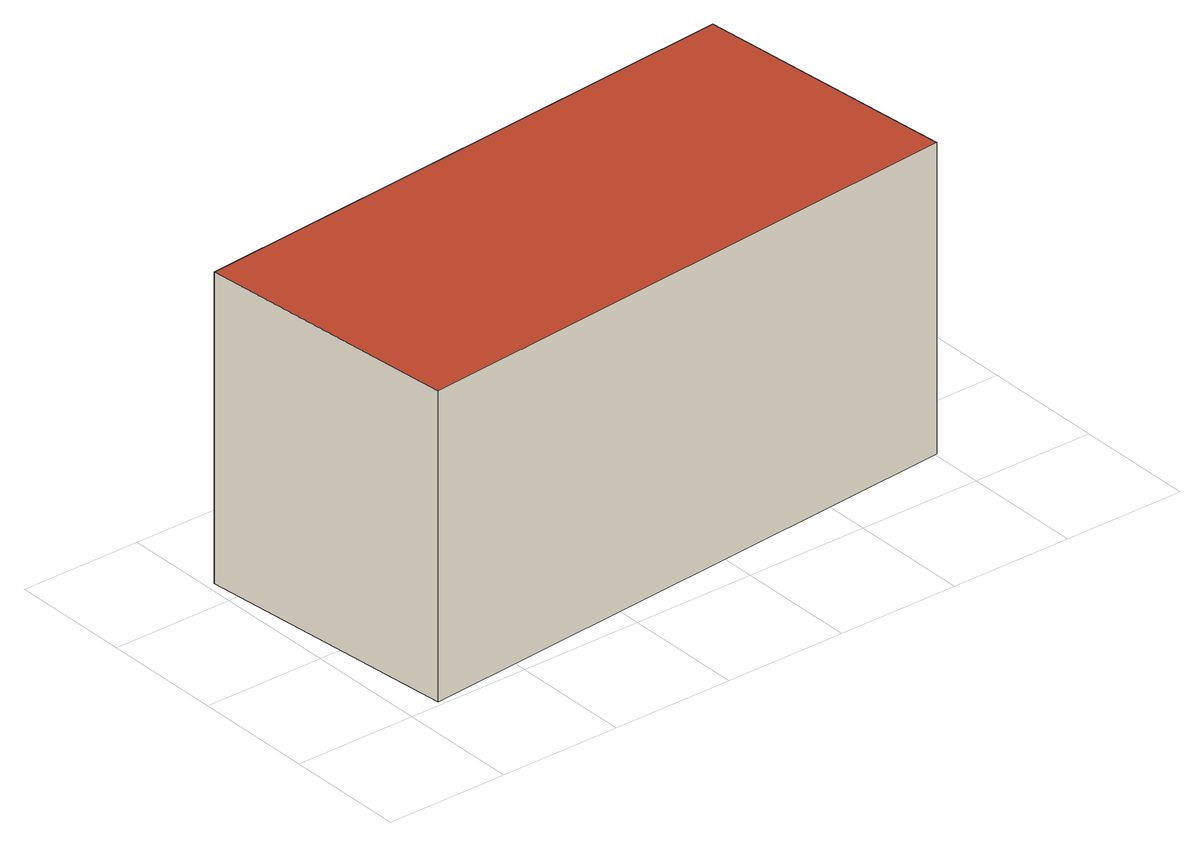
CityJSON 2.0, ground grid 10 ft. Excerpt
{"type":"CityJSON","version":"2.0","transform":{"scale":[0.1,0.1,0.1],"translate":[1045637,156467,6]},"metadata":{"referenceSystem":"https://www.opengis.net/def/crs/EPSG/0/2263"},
"CityObjects":{
"building1":{"type":"Building","attributes":{"name":"Bldg_1210017392","BIN":"4302365"},"geometry":[{"type":"MultiSurface","lod":"2","boundaries":[[[0,1,2,3]],[[4,5,6,7]],[[2,1,7,6]],[[3,2,6,5]],[[0,3,5,4]],[[1,0,4,7]]],"semantics":{"surfaces":[{"type":"RoofSurface","BIN":"4302365"},{"type":"GroundSurface"},{"type":"WallSurface"}],"values":[0,1,2,2,2,2]}}]}
},
"vertices":[
[482,265,256],[7,224,256],[27,4,256],[502,45,256],[482,265,6],[502,45,6],[27,4,6],[7,224,6]
]}
